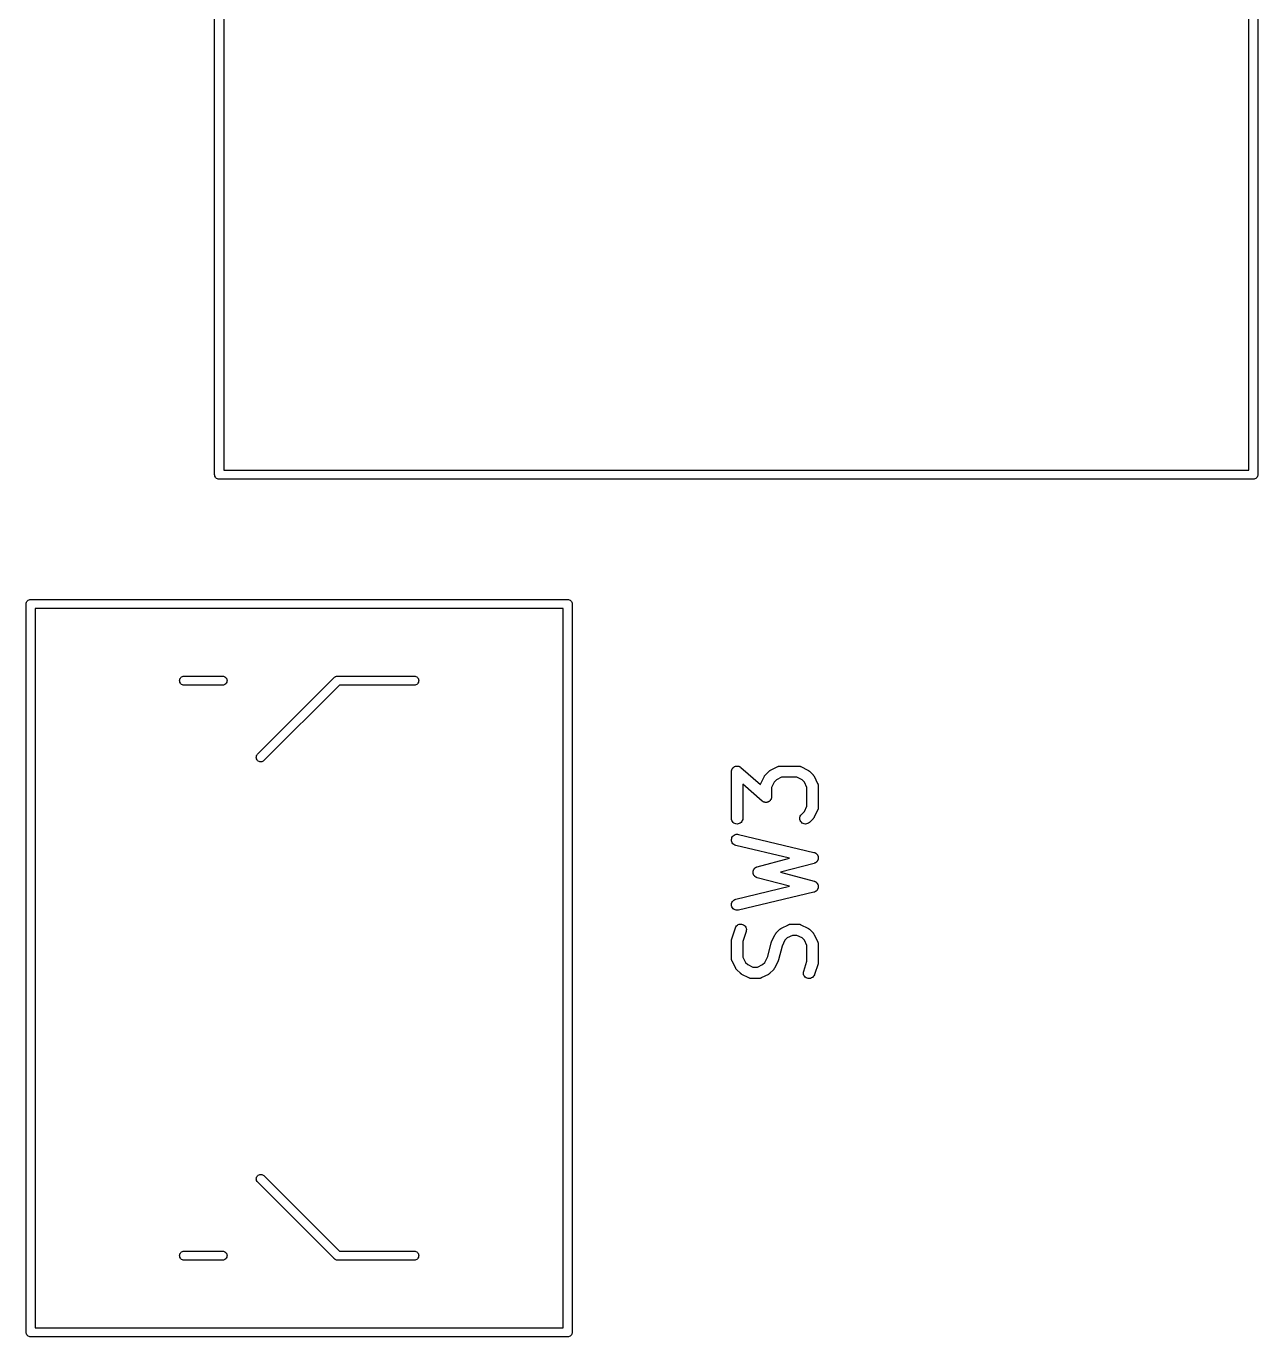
# Model space of a CAD drawing. Extents: x 27 to 173, y -137 to -67.
# Drawn here: x 156.84 to 173.16, y -137.08 to -119.71 of the extents above; entities that cross this region are included whole.
import ezdxf

# ---------------------------------------------------------------- set-up
doc = ezdxf.new("R2010")
doc.units = 0
doc.layers.add('BLACK', color=7, linetype='CONTINUOUS')

msp = doc.modelspace()

# ---------------------------------------------------------------- linework, layer by layer
at = {"layer": 'BLACK', "linetype": 'CONTINUOUS'}
for p, q in [((159.34, -125.647), (159.34, -110.353)), ((159.46, -110.41), (159.46, -125.59)), ((173.04, -125.59), (173.04, -110.41)), ((173.16, -110.353), (173.16, -125.647)), ((159.34, -125.65), (159.34, -125.647)), ((159.341, -125.662), (159.34, -125.65)), ((159.344, -125.673), (159.341, -125.662)), ((159.35, -125.683), (159.344, -125.673)), ((159.357, -125.693), (159.35, -125.683)), ((159.367, -125.7), (159.357, -125.693)), ((159.377, -125.706), (159.367, -125.7)), ((159.388, -125.709), (159.377, -125.706)), ((159.397, -125.71), (159.388, -125.709)), ((159.4, -125.71), (159.397, -125.71)), ((159.397, -125.71), (159.397, -125.71)), ((159.403, -125.71), (159.4, -125.71)), ((173.097, -125.71), (159.403, -125.71)), ((159.46, -125.59), (173.04, -125.59)), ((173.1, -125.71), (173.097, -125.71)), ((173.103, -125.71), (173.1, -125.71)), ((173.112, -125.709), (173.103, -125.71)), ((173.103, -125.71), (173.103, -125.71)), ((173.123, -125.706), (173.112, -125.709)), ((173.133, -125.7), (173.123, -125.706)), ((173.143, -125.693), (173.133, -125.7)), ((173.15, -125.683), (173.143, -125.693)), ((173.156, -125.673), (173.15, -125.683)), ((173.159, -125.662), (173.156, -125.673)), ((173.16, -125.65), (173.159, -125.662)), ((173.16, -125.647), (173.16, -125.65)), ((156.881, -127.308), (156.892, -127.305)), ((156.892, -127.305), (156.901, -127.304)), ((156.901, -127.304), (156.904, -127.304)), ((156.904, -127.304), (156.907, -127.304)), ((156.907, -127.304), (164.013, -127.304)), ((164.013, -127.304), (164.016, -127.304)), ((164.016, -127.304), (164.019, -127.304)), ((164.019, -127.304), (164.028, -127.305)), ((164.028, -127.305), (164.039, -127.308)), ((156.844, -127.364), (156.845, -127.352)), ((156.844, -127.367), (156.844, -127.364)), ((156.844, -137.013), (156.844, -127.367)), ((156.845, -127.352), (156.848, -127.341)), ((156.848, -127.341), (156.854, -127.331)), ((156.854, -127.331), (156.861, -127.321)), ((156.861, -127.321), (156.871, -127.314)), ((156.871, -127.314), (156.881, -127.308)), ((156.964, -127.424), (156.964, -136.956)), ((163.956, -127.424), (156.964, -127.424)), ((163.956, -136.956), (163.956, -127.424)), ((164.039, -127.308), (164.049, -127.314)), ((164.049, -127.314), (164.059, -127.321)), ((164.059, -127.321), (164.066, -127.331)), ((164.066, -127.331), (164.072, -127.341)), ((164.072, -127.341), (164.075, -127.352)), ((164.075, -127.352), (164.076, -127.364)), ((164.076, -127.364), (164.076, -127.367)), ((164.076, -127.367), (164.076, -137.013)), ((158.88, -128.357), (158.886, -128.347)), ((158.886, -128.347), (158.893, -128.337)), ((158.893, -128.337), (158.903, -128.33)), ((158.903, -128.33), (158.913, -128.324)), ((158.913, -128.324), (158.924, -128.321)), ((158.924, -128.321), (158.933, -128.32)), ((158.933, -128.32), (159.447, -128.32)), ((159.447, -128.32), (159.456, -128.321)), ((159.456, -128.321), (159.467, -128.324)), ((159.467, -128.324), (159.477, -128.33)), ((159.477, -128.33), (159.487, -128.337)), ((159.487, -128.337), (159.494, -128.347)), ((159.494, -128.347), (159.5, -128.357)), ((159.907, -129.356), (160.923, -128.34)), ((160.923, -128.34), (160.925, -128.337)), ((160.925, -128.337), (160.928, -128.335)), ((160.928, -128.335), (160.935, -128.33)), ((160.928, -128.335), (160.928, -128.335)), ((160.935, -128.33), (160.94, -128.327)), ((160.94, -128.327), (160.945, -128.324)), ((160.945, -128.324), (160.956, -128.321)), ((160.956, -128.321), (160.965, -128.32)), ((160.965, -128.32), (160.965, -128.32)), ((160.965, -128.32), (160.968, -128.32)), ((160.968, -128.32), (160.971, -128.32)), ((160.971, -128.32), (161.987, -128.32)), ((161.987, -128.32), (161.996, -128.321)), ((161.996, -128.321), (162.007, -128.324)), ((162.007, -128.324), (162.017, -128.33)), ((162.017, -128.33), (162.027, -128.337)), ((162.027, -128.337), (162.034, -128.347)), ((162.034, -128.347), (162.04, -128.357)), ((158.876, -128.38), (158.877, -128.368)), ((158.877, -128.392), (158.876, -128.38)), ((158.877, -128.368), (158.88, -128.357)), ((158.88, -128.403), (158.877, -128.392)), ((158.886, -128.413), (158.88, -128.403)), ((158.893, -128.423), (158.886, -128.413)), ((158.903, -128.43), (158.893, -128.423)), ((158.913, -128.436), (158.903, -128.43)), ((158.924, -128.439), (158.913, -128.436)), ((158.933, -128.44), (158.924, -128.439)), ((159.447, -128.44), (158.933, -128.44)), ((159.456, -128.439), (159.447, -128.44)), ((159.467, -128.436), (159.456, -128.439)), ((159.477, -128.43), (159.467, -128.436)), ((159.487, -128.423), (159.477, -128.43)), ((159.494, -128.413), (159.487, -128.423)), ((159.5, -128.403), (159.494, -128.413)), ((159.5, -128.357), (159.503, -128.368)), ((159.503, -128.392), (159.5, -128.403)), ((159.503, -128.368), (159.504, -128.38)), ((159.504, -128.38), (159.503, -128.392)), ((160.993, -128.44), (159.992, -129.441)), ((161.987, -128.44), (160.993, -128.44)), ((161.996, -128.439), (161.987, -128.44)), ((162.007, -128.436), (161.996, -128.439)), ((162.017, -128.43), (162.007, -128.436)), ((162.027, -128.423), (162.017, -128.43)), ((162.034, -128.413), (162.027, -128.423)), ((162.04, -128.403), (162.034, -128.413)), ((162.04, -128.357), (162.043, -128.368)), ((162.043, -128.392), (162.04, -128.403)), ((162.043, -128.368), (162.044, -128.38)), ((162.044, -128.38), (162.043, -128.392)), ((159.892, -129.396), (159.893, -129.384)), ((159.893, -129.384), (159.896, -129.373)), ((159.896, -129.373), (159.902, -129.363)), ((159.902, -129.363), (159.907, -129.356)), ((159.893, -129.408), (159.892, -129.396)), ((159.896, -129.419), (159.893, -129.408)), ((159.902, -129.429), (159.896, -129.419)), ((159.909, -129.439), (159.902, -129.429)), ((159.919, -129.446), (159.909, -129.439)), ((159.929, -129.452), (159.919, -129.446)), ((159.94, -129.455), (159.929, -129.452)), ((159.952, -129.456), (159.94, -129.455)), ((159.964, -129.455), (159.952, -129.456)), ((159.975, -129.452), (159.964, -129.455)), ((159.985, -129.446), (159.975, -129.452)), ((159.992, -129.441), (159.985, -129.446)), ((166.19, -129.567), (166.192, -129.562)), ((166.192, -129.562), (166.193, -129.56)), ((166.193, -129.557), (166.196, -129.553)), ((166.193, -129.56), (166.193, -129.557)), ((166.196, -129.553), (166.198, -129.549)), ((166.198, -129.549), (166.199, -129.547)), ((166.199, -129.547), (166.2, -129.544)), ((166.2, -129.544), (166.204, -129.541)), ((166.204, -129.541), (166.206, -129.537)), ((166.206, -129.537), (166.208, -129.535)), ((166.208, -129.535), (166.21, -129.533)), ((166.21, -129.533), (166.214, -129.53)), ((166.214, -129.53), (166.217, -129.527)), ((166.217, -129.527), (166.219, -129.526)), ((166.219, -129.526), (166.221, -129.524)), ((166.221, -129.524), (166.225, -129.522)), ((166.225, -129.522), (166.229, -129.519)), ((166.229, -129.519), (166.232, -129.518)), ((166.232, -129.518), (166.234, -129.517)), ((166.234, -129.517), (166.239, -129.516)), ((166.239, -129.516), (166.243, -129.514)), ((166.243, -129.514), (166.246, -129.514)), ((166.246, -129.514), (166.248, -129.513)), ((166.248, -129.513), (166.253, -129.513)), ((166.253, -129.513), (166.258, -129.512)), ((166.258, -129.512), (166.26, -129.512)), ((166.26, -129.512), (166.263, -129.512)), ((166.263, -129.512), (166.268, -129.512)), ((166.268, -129.512), (166.272, -129.512)), ((166.272, -129.512), (166.275, -129.513)), ((166.275, -129.513), (166.277, -129.513)), ((166.277, -129.513), (166.282, -129.515)), ((166.282, -129.515), (166.287, -129.516)), ((166.287, -129.516), (166.289, -129.517)), ((166.289, -129.517), (166.291, -129.518)), ((166.291, -129.518), (166.296, -129.52)), ((166.296, -129.52), (166.3, -129.522)), ((166.3, -129.522), (166.302, -129.523)), ((166.302, -129.523), (166.304, -129.524)), ((166.304, -129.524), (166.308, -129.527)), ((166.308, -129.527), (166.312, -129.53)), ((166.312, -129.53), (166.571, -129.757)), ((166.705, -129.567), (166.8, -129.52)), ((166.8, -129.52), (166.801, -129.519)), ((166.801, -129.519), (166.803, -129.518)), ((166.803, -129.518), (166.805, -129.517)), ((166.805, -129.517), (166.81, -129.516)), ((166.81, -129.516), (166.815, -129.514)), ((166.815, -129.514), (166.817, -129.514)), ((166.817, -129.514), (166.819, -129.513)), ((166.819, -129.513), (166.824, -129.513)), ((166.824, -129.513), (166.829, -129.512)), ((166.829, -129.512), (166.832, -129.512)), ((166.832, -129.512), (166.834, -129.512)), ((166.834, -129.512), (167.072, -129.512)), ((167.072, -129.512), (167.073, -129.512)), ((167.073, -129.512), (167.075, -129.512)), ((167.075, -129.512), (167.077, -129.512)), ((167.077, -129.512), (167.082, -129.513)), ((167.082, -129.513), (167.087, -129.513)), ((167.087, -129.513), (167.09, -129.514)), ((167.09, -129.514), (167.092, -129.514)), ((167.092, -129.514), (167.097, -129.516)), ((167.097, -129.516), (167.101, -129.518)), ((167.101, -129.518), (167.103, -129.519)), ((167.103, -129.519), (167.105, -129.52)), ((167.105, -129.52), (167.201, -129.567)), ((166.187, -129.586), (166.188, -129.581)), ((166.187, -129.587), (166.187, -129.586)), ((166.187, -130.206), (166.187, -129.587)), ((166.188, -129.576), (166.189, -129.574)), ((166.188, -129.581), (166.188, -129.576)), ((166.189, -129.571), (166.19, -129.567)), ((166.189, -129.574), (166.189, -129.571)), ((166.576, -129.744), (166.624, -129.648)), ((166.624, -129.647), (166.627, -129.644)), ((166.624, -129.648), (166.624, -129.647)), ((166.627, -129.644), (166.629, -129.64)), ((166.629, -129.64), (166.631, -129.638)), ((166.631, -129.638), (166.632, -129.635)), ((166.632, -129.635), (166.635, -129.632)), ((166.635, -129.632), (166.638, -129.629)), ((166.638, -129.629), (166.686, -129.581)), ((166.686, -129.581), (166.69, -129.578)), ((166.686, -129.581), (166.686, -129.581)), ((166.69, -129.578), (166.693, -129.575)), ((166.693, -129.575), (166.695, -129.573)), ((166.695, -129.573), (166.698, -129.571)), ((166.698, -129.571), (166.701, -129.569)), ((166.701, -129.569), (166.705, -129.567)), ((166.753, -129.726), (166.718, -129.795)), ((166.783, -129.696), (166.753, -129.726)), ((166.852, -129.662), (166.783, -129.696)), ((167.054, -129.662), (166.852, -129.662)), ((167.123, -129.696), (167.054, -129.662)), ((167.153, -129.726), (167.123, -129.696)), ((167.187, -129.795), (167.153, -129.726)), ((167.201, -129.567), (167.202, -129.568)), ((167.202, -129.568), (167.205, -129.57)), ((167.205, -129.57), (167.209, -129.572)), ((167.209, -129.572), (167.211, -129.574)), ((167.211, -129.574), (167.214, -129.576)), ((167.214, -129.576), (167.217, -129.579)), ((167.217, -129.579), (167.22, -129.581)), ((167.22, -129.581), (167.268, -129.629)), ((167.268, -129.629), (167.269, -129.63)), ((167.269, -129.63), (167.271, -129.633)), ((167.271, -129.633), (167.274, -129.636)), ((167.274, -129.636), (167.276, -129.639)), ((167.276, -129.639), (167.278, -129.641)), ((167.278, -129.641), (167.28, -129.645)), ((167.28, -129.645), (167.282, -129.648)), ((167.282, -129.648), (167.329, -129.744)), ((166.594, -129.976), (166.337, -129.752)), ((166.337, -129.752), (166.337, -130.206)), ((166.571, -129.757), (166.573, -129.752)), ((166.573, -129.752), (166.574, -129.748)), ((166.574, -129.748), (166.575, -129.746)), ((166.575, -129.746), (166.576, -129.744)), ((166.718, -129.795), (166.718, -129.92)), ((167.187, -130.045), (167.187, -129.795)), ((167.329, -129.744), (167.33, -129.745)), ((167.33, -129.745), (167.331, -129.747)), ((167.331, -129.747), (167.332, -129.749)), ((167.332, -129.749), (167.333, -129.753)), ((167.333, -129.753), (167.335, -129.758)), ((167.335, -129.758), (167.335, -129.76)), ((167.335, -129.76), (167.336, -129.763)), ((167.336, -129.763), (167.336, -129.768)), ((167.336, -129.768), (167.337, -129.773)), ((167.337, -129.773), (167.337, -129.775)), ((167.337, -129.775), (167.337, -129.777)), ((167.337, -129.777), (167.337, -130.063)), ((166.598, -129.979), (166.594, -129.976)), ((166.601, -129.982), (166.598, -129.979)), ((166.604, -129.983), (166.601, -129.982)), ((166.606, -129.985), (166.604, -129.983)), ((166.61, -129.987), (166.606, -129.985)), ((166.614, -129.989), (166.61, -129.987)), ((166.617, -129.99), (166.614, -129.989)), ((166.619, -129.991), (166.617, -129.99)), ((166.624, -129.992), (166.619, -129.991)), ((166.628, -129.993), (166.624, -129.992)), ((166.631, -129.994), (166.628, -129.993)), ((166.633, -129.994), (166.631, -129.994)), ((166.638, -129.995), (166.633, -129.994)), ((166.643, -129.995), (166.638, -129.995)), ((166.645, -129.995), (166.643, -129.995)), ((166.648, -129.995), (166.645, -129.995)), ((166.653, -129.994), (166.648, -129.995)), ((166.657, -129.994), (166.653, -129.994)), ((166.66, -129.993), (166.657, -129.994)), ((166.663, -129.993), (166.66, -129.993)), ((166.667, -129.991), (166.663, -129.993)), ((166.671, -129.99), (166.667, -129.991)), ((166.674, -129.988), (166.671, -129.99)), ((166.676, -129.987), (166.674, -129.988)), ((166.68, -129.985), (166.676, -129.987)), ((166.684, -129.983), (166.68, -129.985)), ((166.686, -129.981), (166.684, -129.983)), ((166.689, -129.98), (166.686, -129.981)), ((166.692, -129.977), (166.689, -129.98)), ((166.696, -129.974), (166.692, -129.977)), ((166.698, -129.972), (166.696, -129.974)), ((166.699, -129.97), (166.698, -129.972)), ((166.702, -129.966), (166.699, -129.97)), ((166.705, -129.962), (166.702, -129.966)), ((166.706, -129.96), (166.705, -129.962)), ((166.708, -129.958), (166.706, -129.96)), ((166.71, -129.954), (166.708, -129.958)), ((166.712, -129.95), (166.71, -129.954)), ((166.713, -129.947), (166.712, -129.95)), ((166.714, -129.945), (166.713, -129.947)), ((166.715, -129.94), (166.714, -129.945)), ((166.717, -129.936), (166.715, -129.94)), ((166.718, -129.93), (166.717, -129.933)), ((166.717, -129.933), (166.717, -129.936)), ((166.718, -129.92), (166.718, -129.921)), ((166.718, -129.921), (166.718, -129.926)), ((166.718, -129.926), (166.718, -129.93)), ((167.153, -130.114), (167.187, -130.045)), ((167.335, -130.083), (167.333, -130.088)), ((167.336, -130.078), (167.335, -130.081)), ((167.335, -130.081), (167.335, -130.083)), ((167.337, -130.068), (167.336, -130.073)), ((167.336, -130.073), (167.336, -130.078)), ((167.337, -130.063), (167.337, -130.064)), ((167.337, -130.064), (167.337, -130.066)), ((167.337, -130.066), (167.337, -130.068)), ((166.189, -130.22), (166.187, -130.206)), ((166.193, -130.234), (166.189, -130.22)), ((166.2, -130.247), (166.193, -130.234)), ((166.209, -130.259), (166.2, -130.247)), ((166.22, -130.268), (166.209, -130.259)), ((166.315, -130.259), (166.303, -130.268)), ((166.324, -130.248), (166.315, -130.259)), ((166.331, -130.235), (166.324, -130.248)), ((166.336, -130.221), (166.331, -130.235)), ((166.337, -130.207), (166.336, -130.221)), ((166.337, -130.206), (166.337, -130.207)), ((167.092, -130.205), (167.094, -130.191)), ((167.094, -130.22), (167.092, -130.205)), ((167.094, -130.191), (167.098, -130.177)), ((167.098, -130.234), (167.094, -130.22)), ((167.098, -130.177), (167.105, -130.164)), ((167.105, -130.247), (167.098, -130.234)), ((167.105, -130.164), (167.114, -130.153)), ((167.114, -130.258), (167.105, -130.247)), ((167.114, -130.153), (167.153, -130.114)), ((167.125, -130.268), (167.114, -130.258)), ((167.219, -130.259), (167.208, -130.269)), ((167.22, -130.259), (167.219, -130.259)), ((167.268, -130.211), (167.22, -130.259)), ((167.27, -130.208), (167.268, -130.211)), ((167.273, -130.205), (167.27, -130.208)), ((167.275, -130.202), (167.273, -130.205)), ((167.277, -130.2), (167.275, -130.202)), ((167.279, -130.196), (167.277, -130.2)), ((167.281, -130.193), (167.279, -130.196)), ((167.282, -130.192), (167.281, -130.193)), ((167.329, -130.096), (167.282, -130.192)), ((167.33, -130.094), (167.329, -130.096)), ((167.331, -130.092), (167.33, -130.094)), ((167.333, -130.088), (167.331, -130.092)), ((166.212, -130.436), (166.223, -130.427)), ((166.233, -130.275), (166.22, -130.268)), ((166.223, -130.427), (166.236, -130.421)), ((166.247, -130.279), (166.233, -130.275)), ((166.236, -130.421), (166.251, -130.417)), ((166.262, -130.281), (166.247, -130.279)), ((166.251, -130.417), (166.265, -130.416)), ((166.276, -130.279), (166.262, -130.281)), ((166.265, -130.416), (166.28, -130.418)), ((166.29, -130.275), (166.276, -130.279)), ((166.28, -130.418), (167.28, -130.657)), ((166.303, -130.268), (166.29, -130.275)), ((167.138, -130.275), (167.125, -130.268)), ((167.152, -130.279), (167.138, -130.275)), ((167.166, -130.281), (167.152, -130.279)), ((167.181, -130.279), (167.166, -130.281)), ((167.195, -130.275), (167.181, -130.279)), ((167.208, -130.269), (167.195, -130.275)), ((166.187, -130.488), (166.19, -130.474)), ((166.188, -130.503), (166.187, -130.488)), ((166.192, -130.517), (166.188, -130.503)), ((166.19, -130.474), (166.194, -130.46)), ((166.198, -130.53), (166.192, -130.517)), ((166.194, -130.46), (166.202, -130.447)), ((166.207, -130.542), (166.198, -130.53)), ((166.202, -130.447), (166.212, -130.436)), ((166.218, -130.552), (166.207, -130.542)), ((166.23, -130.559), (166.218, -130.552)), ((166.244, -130.564), (166.23, -130.559)), ((166.245, -130.564), (166.244, -130.564)), ((166.956, -130.734), (166.245, -130.564)), ((166.529, -130.848), (166.956, -130.734)), ((167.28, -130.657), (167.281, -130.657)), ((167.281, -130.657), (167.284, -130.658)), ((167.284, -130.658), (167.287, -130.659)), ((167.287, -130.659), (167.291, -130.66)), ((167.291, -130.66), (167.295, -130.662)), ((167.295, -130.662), (167.298, -130.664)), ((167.298, -130.664), (167.301, -130.665)), ((167.301, -130.665), (167.304, -130.667)), ((167.304, -130.667), (167.307, -130.669)), ((167.307, -130.669), (167.31, -130.672)), ((167.31, -130.672), (167.312, -130.674)), ((167.312, -130.674), (167.315, -130.677)), ((167.315, -130.677), (167.318, -130.679)), ((167.319, -130.779), (167.316, -130.782)), ((167.318, -130.679), (167.32, -130.682)), ((167.321, -130.776), (167.319, -130.779)), ((167.32, -130.682), (167.322, -130.684)), ((167.323, -130.774), (167.321, -130.776)), ((167.322, -130.684), (167.324, -130.688)), ((167.325, -130.77), (167.323, -130.774)), ((167.324, -130.688), (167.327, -130.691)), ((167.327, -130.767), (167.325, -130.77)), ((167.327, -130.691), (167.328, -130.694)), ((167.329, -130.764), (167.327, -130.767)), ((167.328, -130.694), (167.33, -130.697)), ((167.33, -130.761), (167.329, -130.764)), ((167.33, -130.697), (167.331, -130.701)), ((167.332, -130.758), (167.33, -130.761)), ((167.331, -130.701), (167.333, -130.704)), ((167.333, -130.754), (167.332, -130.758)), ((167.333, -130.704), (167.334, -130.707)), ((167.334, -130.751), (167.333, -130.754)), ((167.334, -130.707), (167.335, -130.711)), ((167.335, -130.747), (167.334, -130.751)), ((167.335, -130.711), (167.336, -130.715)), ((167.336, -130.744), (167.335, -130.747)), ((167.336, -130.715), (167.337, -130.718)), ((167.337, -130.74), (167.336, -130.744)), ((167.337, -130.718), (167.337, -130.722)), ((167.337, -130.722), (167.337, -130.725)), ((167.337, -130.725), (167.337, -130.729)), ((167.337, -130.729), (167.337, -130.733)), ((167.337, -130.733), (167.337, -130.736)), ((167.337, -130.736), (167.337, -130.74)), ((166.473, -130.915), (166.474, -130.912)), ((166.473, -130.919), (166.473, -130.915)), ((166.473, -130.924), (166.473, -130.919)), ((166.474, -130.927), (166.473, -130.924)), ((166.474, -130.91), (166.475, -130.905)), ((166.474, -130.912), (166.474, -130.91)), ((166.474, -130.929), (166.474, -130.927)), ((166.475, -130.934), (166.474, -130.929)), ((166.475, -130.905), (166.476, -130.9)), ((166.475, -130.939), (166.475, -130.934)), ((166.476, -130.941), (166.475, -130.939)), ((166.476, -130.9), (166.477, -130.898)), ((166.477, -130.944), (166.476, -130.941)), ((166.477, -130.895), (166.479, -130.891)), ((166.477, -130.898), (166.477, -130.895)), ((166.479, -130.948), (166.477, -130.944)), ((166.479, -130.891), (166.481, -130.886)), ((166.481, -130.953), (166.479, -130.948)), ((166.481, -130.886), (166.482, -130.884)), ((166.482, -130.955), (166.481, -130.953)), ((166.482, -130.884), (166.483, -130.882)), ((166.483, -130.882), (166.486, -130.878)), ((166.486, -130.878), (166.489, -130.874)), ((166.489, -130.874), (166.49, -130.872)), ((166.49, -130.872), (166.492, -130.87)), ((166.492, -130.87), (166.495, -130.867)), ((166.495, -130.867), (166.499, -130.863)), ((166.499, -130.863), (166.501, -130.862)), ((166.501, -130.862), (166.503, -130.86)), ((166.503, -130.86), (166.507, -130.858)), ((166.507, -130.858), (166.511, -130.855)), ((166.511, -130.855), (166.513, -130.854)), ((166.513, -130.854), (166.515, -130.853)), ((166.515, -130.853), (166.52, -130.851)), ((166.52, -130.851), (166.524, -130.849)), ((166.524, -130.849), (166.526, -130.848)), ((166.526, -130.848), (166.529, -130.848)), ((167.282, -130.802), (166.839, -130.92)), ((166.839, -130.92), (167.282, -131.038)), ((167.285, -130.801), (167.282, -130.802)), ((167.288, -130.8), (167.285, -130.801)), ((167.292, -130.798), (167.288, -130.8)), ((167.295, -130.797), (167.292, -130.798)), ((167.298, -130.795), (167.295, -130.797)), ((167.301, -130.794), (167.298, -130.795)), ((167.305, -130.791), (167.301, -130.794)), ((167.308, -130.789), (167.305, -130.791)), ((167.31, -130.787), (167.308, -130.789)), ((167.313, -130.785), (167.31, -130.787)), ((167.316, -130.782), (167.313, -130.785)), ((166.245, -131.276), (166.956, -131.106)), ((166.483, -130.957), (166.482, -130.955)), ((166.486, -130.961), (166.483, -130.957)), ((166.488, -130.965), (166.486, -130.961)), ((166.49, -130.967), (166.488, -130.965)), ((166.491, -130.969), (166.49, -130.967)), ((166.495, -130.972), (166.491, -130.969)), ((166.498, -130.976), (166.495, -130.972)), ((166.5, -130.977), (166.498, -130.976)), ((166.502, -130.979), (166.5, -130.977)), ((166.506, -130.982), (166.502, -130.979)), ((166.51, -130.985), (166.506, -130.982)), ((166.512, -130.986), (166.51, -130.985)), ((166.514, -130.987), (166.512, -130.986)), ((166.519, -130.989), (166.514, -130.987)), ((166.523, -130.991), (166.519, -130.989)), ((166.525, -130.991), (166.523, -130.991)), ((166.528, -130.992), (166.525, -130.991)), ((166.529, -130.992), (166.528, -130.992)), ((166.956, -131.106), (166.529, -130.992)), ((167.282, -131.038), (167.283, -131.038)), ((167.283, -131.038), (167.286, -131.04)), ((167.286, -131.04), (167.289, -131.04)), ((167.289, -131.04), (167.293, -131.042)), ((167.293, -131.042), (167.296, -131.044)), ((167.296, -131.044), (167.299, -131.045)), ((167.299, -131.045), (167.302, -131.047)), ((167.302, -131.047), (167.305, -131.049)), ((167.305, -131.049), (167.309, -131.051)), ((167.309, -131.051), (167.311, -131.054)), ((167.311, -131.054), (167.314, -131.056)), ((167.314, -131.056), (167.316, -131.059)), ((167.316, -131.059), (167.319, -131.062)), ((167.319, -131.062), (167.321, -131.064)), ((167.321, -131.064), (167.324, -131.067)), ((167.324, -131.067), (167.325, -131.07)), ((167.325, -131.07), (167.328, -131.074)), ((167.328, -131.074), (167.329, -131.077)), ((167.329, -131.077), (167.331, -131.08)), ((167.331, -131.08), (167.332, -131.083)), ((167.332, -131.083), (167.334, -131.087)), ((167.334, -131.087), (167.334, -131.09)), ((167.334, -131.09), (167.335, -131.094)), ((167.335, -131.094), (167.336, -131.097)), ((167.336, -131.123), (167.335, -131.126)), ((167.335, -131.126), (167.335, -131.13)), ((167.336, -131.097), (167.337, -131.101)), ((167.337, -131.119), (167.336, -131.123)), ((167.337, -131.101), (167.337, -131.105)), ((167.337, -131.105), (167.337, -131.108)), ((167.337, -131.108), (167.337, -131.112)), ((167.337, -131.112), (167.337, -131.116)), ((167.337, -131.116), (167.337, -131.119)), ((166.199, -131.309), (166.208, -131.297)), ((166.208, -131.297), (166.219, -131.288)), ((166.219, -131.288), (166.231, -131.28)), ((166.231, -131.28), (166.245, -131.276)), ((167.28, -131.183), (166.28, -131.422)), ((167.283, -131.182), (167.28, -131.183)), ((167.286, -131.182), (167.283, -131.182)), ((167.29, -131.18), (167.286, -131.182)), ((167.294, -131.179), (167.29, -131.18)), ((167.297, -131.177), (167.294, -131.179)), ((167.3, -131.176), (167.297, -131.177)), ((167.303, -131.173), (167.3, -131.176)), ((167.306, -131.171), (167.303, -131.173)), ((167.309, -131.169), (167.306, -131.171)), ((167.312, -131.167), (167.309, -131.169)), ((167.314, -131.164), (167.312, -131.167)), ((167.317, -131.162), (167.314, -131.164)), ((167.319, -131.159), (167.317, -131.162)), ((167.322, -131.156), (167.319, -131.159)), ((167.324, -131.153), (167.322, -131.156)), ((167.326, -131.15), (167.324, -131.153)), ((167.328, -131.147), (167.326, -131.15)), ((167.329, -131.144), (167.328, -131.147)), ((167.331, -131.14), (167.329, -131.144)), ((167.333, -131.137), (167.331, -131.14)), ((167.335, -131.13), (167.333, -131.134)), ((167.333, -131.134), (167.333, -131.137)), ((166.187, -131.351), (166.188, -131.336)), ((166.189, -131.365), (166.187, -131.351)), ((166.188, -131.336), (166.192, -131.322)), ((166.194, -131.379), (166.189, -131.365)), ((166.192, -131.322), (166.199, -131.309)), ((166.201, -131.392), (166.194, -131.379)), ((166.211, -131.403), (166.201, -131.392)), ((166.222, -131.412), (166.211, -131.403)), ((166.235, -131.419), (166.222, -131.412)), ((166.25, -131.422), (166.235, -131.419)), ((166.264, -131.424), (166.25, -131.422)), ((166.279, -131.422), (166.264, -131.424)), ((166.28, -131.422), (166.279, -131.422)), ((166.239, -131.657), (166.245, -131.644)), ((166.245, -131.644), (166.254, -131.632)), ((166.254, -131.632), (166.265, -131.622)), ((166.265, -131.622), (166.277, -131.614)), ((166.277, -131.614), (166.291, -131.609)), ((166.291, -131.609), (166.305, -131.607)), ((166.305, -131.607), (166.32, -131.608)), ((166.32, -131.608), (166.334, -131.611)), ((166.334, -131.611), (166.348, -131.617)), ((166.348, -131.617), (166.359, -131.626)), ((166.359, -131.626), (166.369, -131.636)), ((166.369, -131.636), (166.377, -131.649)), ((166.377, -131.649), (166.382, -131.662)), ((166.848, -131.662), (166.943, -131.615)), ((166.943, -131.615), (166.944, -131.614)), ((166.944, -131.614), (166.946, -131.614)), ((166.946, -131.614), (166.948, -131.613)), ((166.948, -131.613), (166.953, -131.611)), ((166.953, -131.611), (166.958, -131.609)), ((166.958, -131.609), (166.96, -131.609)), ((166.96, -131.609), (166.962, -131.608)), ((166.962, -131.608), (166.967, -131.608)), ((166.967, -131.608), (166.972, -131.607)), ((166.972, -131.607), (166.974, -131.607)), ((166.974, -131.607), (166.977, -131.607)), ((166.977, -131.607), (167.072, -131.607)), ((167.072, -131.607), (167.073, -131.607)), ((167.073, -131.607), (167.075, -131.607)), ((167.075, -131.607), (167.077, -131.607)), ((167.077, -131.607), (167.082, -131.608)), ((167.082, -131.608), (167.087, -131.609)), ((167.087, -131.609), (167.09, -131.609)), ((167.09, -131.609), (167.092, -131.61)), ((167.092, -131.61), (167.097, -131.611)), ((167.097, -131.611), (167.101, -131.613)), ((167.101, -131.613), (167.103, -131.614)), ((167.103, -131.614), (167.105, -131.615)), ((167.105, -131.615), (167.201, -131.662)), ((166.187, -131.824), (166.188, -131.82)), ((166.188, -131.815), (166.189, -131.812)), ((166.188, -131.82), (166.188, -131.815)), ((166.189, -131.809), (166.19, -131.805)), ((166.189, -131.812), (166.189, -131.809)), ((166.19, -131.805), (166.191, -131.801)), ((166.191, -131.801), (166.239, -131.658)), ((166.239, -131.658), (166.239, -131.657)), ((166.381, -131.706), (166.337, -131.837)), ((166.384, -131.691), (166.381, -131.706)), ((166.382, -131.662), (166.385, -131.677)), ((166.385, -131.677), (166.384, -131.691)), ((166.719, -131.839), (166.767, -131.744)), ((166.767, -131.743), (166.769, -131.739)), ((166.767, -131.744), (166.767, -131.743)), ((166.769, -131.739), (166.771, -131.735)), ((166.771, -131.735), (166.773, -131.733)), ((166.773, -131.733), (166.775, -131.73)), ((166.775, -131.73), (166.778, -131.727)), ((166.778, -131.727), (166.781, -131.724)), ((166.781, -131.724), (166.828, -131.676)), ((166.828, -131.676), (166.829, -131.676)), ((166.829, -131.676), (166.832, -131.673)), ((166.832, -131.673), (166.835, -131.67)), ((166.835, -131.67), (166.838, -131.669)), ((166.838, -131.669), (166.841, -131.667)), ((166.841, -131.667), (166.844, -131.665)), ((166.844, -131.665), (166.848, -131.662)), ((166.895, -131.822), (166.857, -131.899)), ((166.926, -131.791), (166.895, -131.822)), ((166.994, -131.757), (166.926, -131.791)), ((167.054, -131.757), (166.994, -131.757)), ((167.123, -131.791), (167.054, -131.757)), ((167.153, -131.822), (167.123, -131.791)), ((167.187, -131.89), (167.153, -131.822)), ((167.201, -131.662), (167.202, -131.663)), ((167.202, -131.663), (167.205, -131.665)), ((167.205, -131.665), (167.209, -131.667)), ((167.209, -131.667), (167.211, -131.669)), ((167.211, -131.669), (167.214, -131.671)), ((167.214, -131.671), (167.217, -131.674)), ((167.217, -131.674), (167.22, -131.676)), ((167.22, -131.676), (167.268, -131.724)), ((167.268, -131.724), (167.269, -131.725)), ((167.269, -131.725), (167.271, -131.728)), ((167.271, -131.728), (167.274, -131.731)), ((167.274, -131.731), (167.276, -131.734)), ((167.276, -131.734), (167.278, -131.736)), ((167.278, -131.736), (167.28, -131.74)), ((167.28, -131.74), (167.282, -131.744)), ((167.282, -131.744), (167.329, -131.839)), ((166.187, -131.825), (166.187, -131.824)), ((166.187, -132.063), (166.187, -131.825)), ((166.337, -131.837), (166.337, -132.045)), ((166.668, -132.037), (166.713, -131.854)), ((166.713, -131.854), (166.714, -131.853)), ((166.714, -131.853), (166.716, -131.846)), ((166.714, -131.853), (166.714, -131.853)), ((166.714, -131.853), (166.714, -131.853)), ((166.716, -131.846), (166.719, -131.839)), ((166.719, -131.839), (166.719, -131.839)), ((166.719, -131.839), (166.719, -131.839)), ((166.857, -131.899), (166.811, -132.081)), ((167.187, -132.098), (167.187, -131.89)), ((167.329, -131.839), (167.33, -131.84)), ((167.33, -131.84), (167.331, -131.842)), ((167.331, -131.842), (167.332, -131.844)), ((167.332, -131.844), (167.333, -131.849)), ((167.333, -131.849), (167.335, -131.854)), ((167.335, -131.854), (167.335, -131.856)), ((167.335, -131.856), (167.336, -131.858)), ((167.336, -131.858), (167.336, -131.863)), ((167.336, -131.863), (167.337, -131.868)), ((167.337, -131.868), (167.337, -131.87)), ((167.337, -131.87), (167.337, -131.872)), ((167.337, -131.872), (167.337, -132.11)), ((166.188, -132.065), (166.187, -132.063)), ((166.188, -132.067), (166.188, -132.065)), ((166.188, -132.072), (166.188, -132.067)), ((166.189, -132.077), (166.188, -132.072)), ((166.189, -132.08), (166.189, -132.077)), ((166.19, -132.082), (166.189, -132.08)), ((166.192, -132.087), (166.19, -132.082)), ((166.193, -132.091), (166.192, -132.087)), ((166.194, -132.093), (166.193, -132.091)), ((166.195, -132.095), (166.194, -132.093)), ((166.195, -132.096), (166.195, -132.095)), ((166.243, -132.192), (166.195, -132.096)), ((166.337, -132.045), (166.372, -132.114)), ((166.372, -132.114), (166.402, -132.144)), ((166.402, -132.144), (166.471, -132.178)), ((166.53, -132.178), (166.599, -132.144)), ((166.599, -132.144), (166.629, -132.114)), ((166.629, -132.114), (166.668, -132.037)), ((166.806, -132.096), (166.758, -132.192)), ((166.808, -132.089), (166.806, -132.096)), ((166.806, -132.096), (166.806, -132.096)), ((166.806, -132.096), (166.806, -132.096)), ((166.811, -132.083), (166.808, -132.089)), ((166.811, -132.081), (166.811, -132.082)), ((166.811, -132.082), (166.811, -132.082)), ((166.811, -132.082), (166.811, -132.083)), ((167.144, -132.23), (167.187, -132.098)), ((167.334, -132.134), (167.286, -132.277)), ((167.336, -132.126), (167.334, -132.13)), ((167.334, -132.13), (167.334, -132.134)), ((167.337, -132.12), (167.336, -132.123)), ((167.336, -132.123), (167.336, -132.126)), ((167.337, -132.11), (167.337, -132.112)), ((167.337, -132.112), (167.337, -132.116)), ((167.337, -132.116), (167.337, -132.12)), ((166.245, -132.195), (166.243, -132.192)), ((166.247, -132.199), (166.245, -132.195)), ((166.249, -132.201), (166.247, -132.199)), ((166.251, -132.204), (166.249, -132.201)), ((166.254, -132.207), (166.251, -132.204)), ((166.256, -132.21), (166.254, -132.207)), ((166.257, -132.211), (166.256, -132.21)), ((166.305, -132.259), (166.257, -132.211)), ((166.308, -132.261), (166.305, -132.259)), ((166.311, -132.264), (166.308, -132.261)), ((166.313, -132.266), (166.311, -132.264)), ((166.316, -132.268), (166.313, -132.266)), ((166.32, -132.27), (166.316, -132.268)), ((166.323, -132.272), (166.32, -132.27)), ((166.324, -132.273), (166.323, -132.272)), ((166.419, -132.32), (166.324, -132.273)), ((166.421, -132.321), (166.419, -132.32)), ((166.423, -132.322), (166.421, -132.321)), ((166.428, -132.324), (166.423, -132.322)), ((166.433, -132.326), (166.428, -132.324)), ((166.435, -132.326), (166.433, -132.326)), ((166.437, -132.327), (166.435, -132.326)), ((166.442, -132.327), (166.437, -132.327)), ((166.447, -132.328), (166.442, -132.327)), ((166.45, -132.328), (166.447, -132.328)), ((166.452, -132.328), (166.45, -132.328)), ((166.453, -132.328), (166.452, -132.328)), ((166.548, -132.328), (166.453, -132.328)), ((166.471, -132.178), (166.53, -132.178)), ((166.55, -132.328), (166.548, -132.328)), ((166.552, -132.328), (166.55, -132.328)), ((166.558, -132.327), (166.552, -132.328)), ((166.563, -132.327), (166.558, -132.327)), ((166.565, -132.326), (166.563, -132.327)), ((166.567, -132.326), (166.565, -132.326)), ((166.572, -132.324), (166.567, -132.326)), ((166.577, -132.323), (166.572, -132.324)), ((166.579, -132.322), (166.577, -132.323)), ((166.581, -132.321), (166.579, -132.322)), ((166.582, -132.32), (166.581, -132.321)), ((166.677, -132.273), (166.582, -132.32)), ((166.68, -132.271), (166.677, -132.273)), ((166.684, -132.269), (166.68, -132.271)), ((166.687, -132.267), (166.684, -132.269)), ((166.689, -132.265), (166.687, -132.267)), ((166.692, -132.262), (166.689, -132.265)), ((166.696, -132.259), (166.692, -132.262)), ((166.744, -132.211), (166.696, -132.259)), ((166.696, -132.259), (166.696, -132.259)), ((166.747, -132.208), (166.744, -132.211)), ((166.75, -132.205), (166.747, -132.208)), ((166.751, -132.202), (166.75, -132.205)), ((166.753, -132.2), (166.751, -132.202)), ((166.755, -132.196), (166.753, -132.2)), ((166.758, -132.193), (166.755, -132.196)), ((166.758, -132.192), (166.758, -132.193)), ((167.14, -132.244), (167.144, -132.23)), ((167.14, -132.259), (167.14, -132.244)), ((167.142, -132.273), (167.14, -132.259)), ((167.148, -132.287), (167.142, -132.273)), ((167.155, -132.299), (167.148, -132.287)), ((167.165, -132.31), (167.155, -132.299)), ((167.177, -132.318), (167.165, -132.31)), ((167.191, -132.324), (167.177, -132.318)), ((167.205, -132.328), (167.191, -132.324)), ((167.219, -132.328), (167.205, -132.328)), ((167.234, -132.326), (167.219, -132.328)), ((167.248, -132.321), (167.234, -132.326)), ((167.26, -132.313), (167.248, -132.321)), ((167.271, -132.303), (167.26, -132.313)), ((167.279, -132.291), (167.271, -132.303)), ((167.286, -132.278), (167.279, -132.291)), ((167.286, -132.277), (167.286, -132.278)), ((159.902, -134.951), (159.909, -134.941)), ((159.909, -134.941), (159.919, -134.934)), ((159.919, -134.934), (159.929, -134.928)), ((159.929, -134.928), (159.94, -134.925)), ((159.94, -134.925), (159.952, -134.924)), ((159.952, -134.924), (159.964, -134.925)), ((159.964, -134.925), (159.975, -134.928)), ((159.975, -134.928), (159.985, -134.934)), ((159.985, -134.934), (159.992, -134.939)), ((159.992, -134.939), (160.993, -135.94)), ((159.892, -134.984), (159.893, -134.972)), ((159.893, -134.996), (159.892, -134.984)), ((159.893, -134.972), (159.896, -134.961)), ((159.896, -135.007), (159.893, -134.996)), ((159.896, -134.961), (159.902, -134.951)), ((159.902, -135.017), (159.896, -135.007)), ((159.907, -135.024), (159.902, -135.017)), ((160.923, -136.04), (159.907, -135.024)), ((158.876, -136), (158.877, -135.988)), ((158.877, -135.988), (158.88, -135.977)), ((158.88, -135.977), (158.886, -135.967)), ((158.886, -135.967), (158.893, -135.957)), ((158.893, -135.957), (158.903, -135.95)), ((158.903, -135.95), (158.913, -135.944)), ((158.913, -135.944), (158.924, -135.941)), ((158.924, -135.941), (158.933, -135.94)), ((158.933, -135.94), (159.447, -135.94)), ((159.447, -135.94), (159.456, -135.941)), ((159.456, -135.941), (159.467, -135.944)), ((159.467, -135.944), (159.477, -135.95)), ((159.477, -135.95), (159.487, -135.957)), ((159.487, -135.957), (159.494, -135.967)), ((159.494, -135.967), (159.5, -135.977)), ((159.5, -135.977), (159.503, -135.988)), ((159.503, -135.988), (159.504, -136)), ((160.993, -135.94), (161.987, -135.94)), ((161.987, -135.94), (161.996, -135.941)), ((161.996, -135.941), (162.007, -135.944)), ((162.007, -135.944), (162.017, -135.95)), ((162.017, -135.95), (162.027, -135.957)), ((162.027, -135.957), (162.034, -135.967)), ((162.034, -135.967), (162.04, -135.977)), ((162.04, -135.977), (162.043, -135.988)), ((162.043, -135.988), (162.044, -136)), ((158.877, -136.012), (158.876, -136)), ((158.88, -136.023), (158.877, -136.012)), ((158.886, -136.033), (158.88, -136.023)), ((158.893, -136.043), (158.886, -136.033)), ((158.903, -136.05), (158.893, -136.043)), ((158.913, -136.056), (158.903, -136.05)), ((158.924, -136.059), (158.913, -136.056)), ((158.933, -136.06), (158.924, -136.059)), ((159.447, -136.06), (158.933, -136.06)), ((159.456, -136.059), (159.447, -136.06)), ((159.467, -136.056), (159.456, -136.059)), ((159.477, -136.05), (159.467, -136.056)), ((159.487, -136.043), (159.477, -136.05)), ((159.494, -136.033), (159.487, -136.043)), ((159.5, -136.023), (159.494, -136.033)), ((159.503, -136.012), (159.5, -136.023)), ((159.504, -136), (159.503, -136.012)), ((160.925, -136.043), (160.923, -136.04)), ((160.928, -136.045), (160.925, -136.043)), ((160.935, -136.05), (160.928, -136.045)), ((160.928, -136.045), (160.928, -136.045)), ((160.94, -136.053), (160.935, -136.05)), ((160.945, -136.056), (160.94, -136.053)), ((160.956, -136.059), (160.945, -136.056)), ((160.965, -136.06), (160.956, -136.059)), ((160.968, -136.06), (160.965, -136.06)), ((160.965, -136.06), (160.965, -136.06)), ((160.971, -136.06), (160.968, -136.06)), ((161.987, -136.06), (160.971, -136.06)), ((161.996, -136.059), (161.987, -136.06)), ((162.007, -136.056), (161.996, -136.059)), ((162.017, -136.05), (162.007, -136.056)), ((162.027, -136.043), (162.017, -136.05)), ((162.034, -136.033), (162.027, -136.043)), ((162.04, -136.023), (162.034, -136.033)), ((162.043, -136.012), (162.04, -136.023)), ((162.044, -136), (162.043, -136.012)), ((156.844, -137.016), (156.844, -137.013)), ((156.845, -137.028), (156.844, -137.016)), ((156.848, -137.039), (156.845, -137.028)), ((156.964, -136.956), (163.956, -136.956)), ((164.075, -137.028), (164.072, -137.039)), ((164.076, -137.016), (164.075, -137.028)), ((164.076, -137.013), (164.076, -137.016)), ((156.854, -137.049), (156.848, -137.039)), ((156.861, -137.059), (156.854, -137.049)), ((156.871, -137.066), (156.861, -137.059)), ((156.881, -137.072), (156.871, -137.066)), ((156.892, -137.075), (156.881, -137.072)), ((156.901, -137.076), (156.892, -137.075)), ((156.904, -137.076), (156.901, -137.076)), ((156.901, -137.076), (156.901, -137.076)), ((156.907, -137.076), (156.904, -137.076)), ((164.013, -137.076), (156.907, -137.076)), ((164.016, -137.076), (164.013, -137.076)), ((164.019, -137.076), (164.016, -137.076)), ((164.028, -137.075), (164.019, -137.076)), ((164.019, -137.076), (164.019, -137.076)), ((164.039, -137.072), (164.028, -137.075)), ((164.049, -137.066), (164.039, -137.072)), ((164.059, -137.059), (164.049, -137.066)), ((164.066, -137.049), (164.059, -137.059)), ((164.072, -137.039), (164.066, -137.049))]:
    msp.add_line(p, q, dxfattribs=at)

doc.saveas('drawing.dxf')
